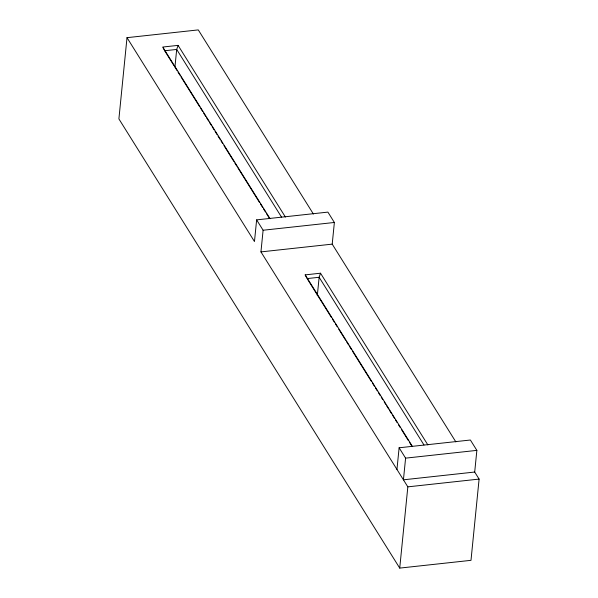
<?xml version="1.0" encoding="UTF-8"?>
<svg xmlns="http://www.w3.org/2000/svg" width="598" height="598" viewBox="0 0 598 598"><rect width="100%" height="100%" fill="white"/><g stroke="black" fill="none" stroke-linecap="round" stroke-linejoin="round"><path stroke-width="0.9" d="M313.382 214.017L198.274 29.9L127.008 37.667L118.897 118.912L399.726 568.1L470.992 560.333L479.103 479.088L474.7 472.039L476.86 450.376L470.387 440.016L399.12 447.782L396.952 469.452M174.945 66.939L176.694 49.44L178.077 45.373L162.738 47.04L270.072 218.719M455.855 441.907L332.211 244.134L334.372 222.471L327.898 212.111L256.632 219.877L254.471 241.54L127.008 37.667M399.726 568.1L407.836 486.854L260.945 251.9L263.105 230.237L256.632 219.877M317.299 295.689L319.138 277.278L320.513 273.204L305.182 274.878L307.103 278.586L319.138 277.278L423.967 444.949M399.12 447.782L405.594 458.143L403.433 479.813L474.7 472.039M163.127 47.788L164.667 50.755L176.694 49.44L281.486 217.052M263.105 230.237L334.372 222.471M260.945 251.9L332.211 244.134M405.594 458.143L476.86 450.376M407.836 486.854L479.103 479.088M178.077 45.373L285.403 217.044M320.513 273.204L427.884 444.942M305.182 274.878L412.553 446.616M164.667 50.755L174.055 65.773M175.05 67.357L177.023 70.519M178.01 72.096L179.991 75.266M180.977 76.843L199.762 106.885M200.749 108.47L202.729 111.632M203.716 113.209L205.69 116.378M206.684 117.956L208.657 121.117M209.644 122.702L211.131 125.072M212.118 126.656L214.099 129.818M215.086 131.396L217.059 134.557M218.053 136.142L220.027 139.304M221.013 140.881L222.501 143.258M223.981 145.628L233.87 161.438M234.857 163.022L236.83 166.184M237.825 167.761L259.569 202.55M260.556 204.135L262.537 207.297M263.524 208.874L265.505 212.036M266.491 213.621L269.459 218.367M307.604 279.378L331.337 317.344M332.324 318.921L334.304 322.09M335.291 323.668L337.272 326.829M338.752 329.206L345.674 340.277M346.668 341.862L348.641 345.024M349.628 346.608L351.609 349.77M352.596 351.355L371.388 381.404M372.375 382.989L374.355 386.151M375.342 387.736L377.323 390.898M378.31 392.482L380.291 395.644M381.277 397.229L382.765 399.599M384.245 401.968L385.725 404.345M386.719 405.922L388.693 409.092M389.687 410.669L391.66 413.838M392.654 415.416L394.628 418.578M395.622 420.162L397.102 422.539M398.582 424.909L400.069 427.278M401.55 429.656L408.471 440.726M409.466 442.311L411.439 445.473"/></g></svg>
